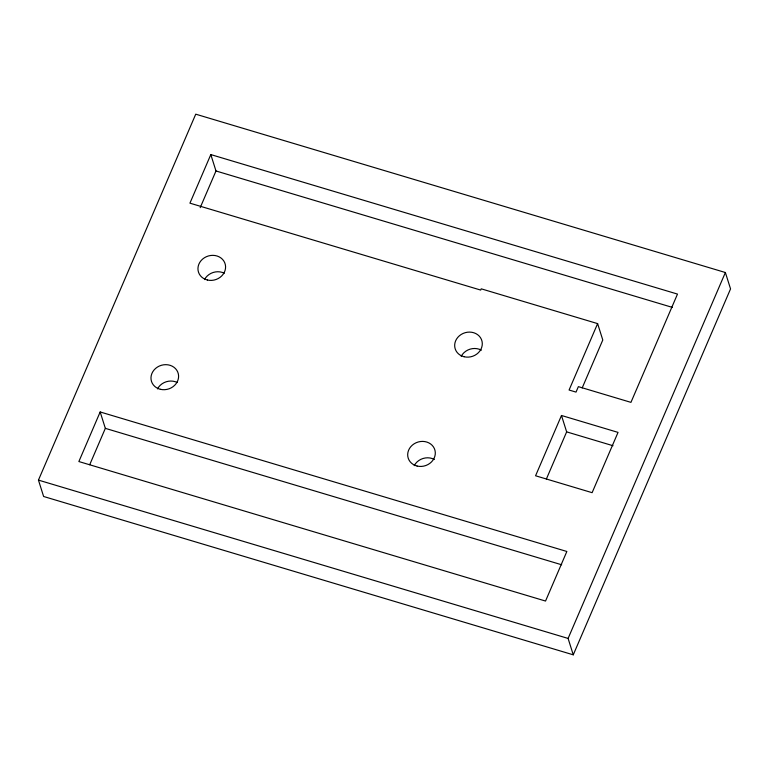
<?xml version="1.0" encoding="UTF-8"?>
<svg xmlns="http://www.w3.org/2000/svg" width="769" height="769" viewBox="0 0 769 769"><rect width="100%" height="100%" fill="white"/><g stroke="black" fill="none" stroke-linecap="round" stroke-linejoin="round"><path stroke-width="1.15" d="M38.45 480.106L195.739 114.177L725.378 272.514L730.55 288.894L573.261 654.823L43.622 496.486L38.45 480.106L568.099 638.433L573.261 654.823M100.172 411.963L78.871 461.544L545.538 601.05L566.849 551.479L100.172 411.963L105.343 428.352L89.713 464.716M597.619 323.614L569.079 390.027L576.019 392.103L578.365 386.644L630.945 402.37L677.489 294.085L210.812 154.579L189.933 203.16L480.692 290.076L481.231 288.827L597.619 323.614L602.79 340.004L582.2 387.912M200.2 207.668L215.983 170.968L210.812 154.579M561.485 415.481L535.57 475.771L592.12 492.679L618.036 432.389L561.485 415.481L566.647 431.87L546.384 479.01M568.099 638.433L725.378 272.514M215.983 170.968L672.308 307.379M566.647 431.87L613.028 445.732M105.343 428.352L561.668 564.773M157.52 388.893A13.957 12.381 -17.5 0 1 177.331 382.539M204.506 279.589A13.957 12.381 -17.5 0 1 224.317 273.235M414.231 465.639A13.957 12.381 -17.5 0 1 434.398 459.478M461.208 356.335A13.957 12.381 -17.5 0 1 481.384 350.174M207.361 280.003A13.957 12.381 -17.5 0 0 225.317 264.565A13.957 12.381 -17.5 0 0 202.632 259.066A13.957 12.381 -17.5 0 0 207.361 280.003M464.072 356.739A13.957 12.381 -17.5 0 0 482.028 341.301A13.957 12.381 -17.5 0 0 459.343 335.813A13.957 12.381 -17.5 0 0 464.072 356.739M417.086 466.043A13.957 12.381 -17.5 0 0 435.043 450.605A13.957 12.381 -17.5 0 0 412.357 445.116A13.957 12.381 -17.5 0 0 417.086 466.043M160.375 389.306A13.957 12.381 -17.5 0 0 178.331 373.869A13.957 12.381 -17.5 0 0 155.646 368.38A13.957 12.381 -17.5 0 0 160.375 389.306"/></g></svg>
